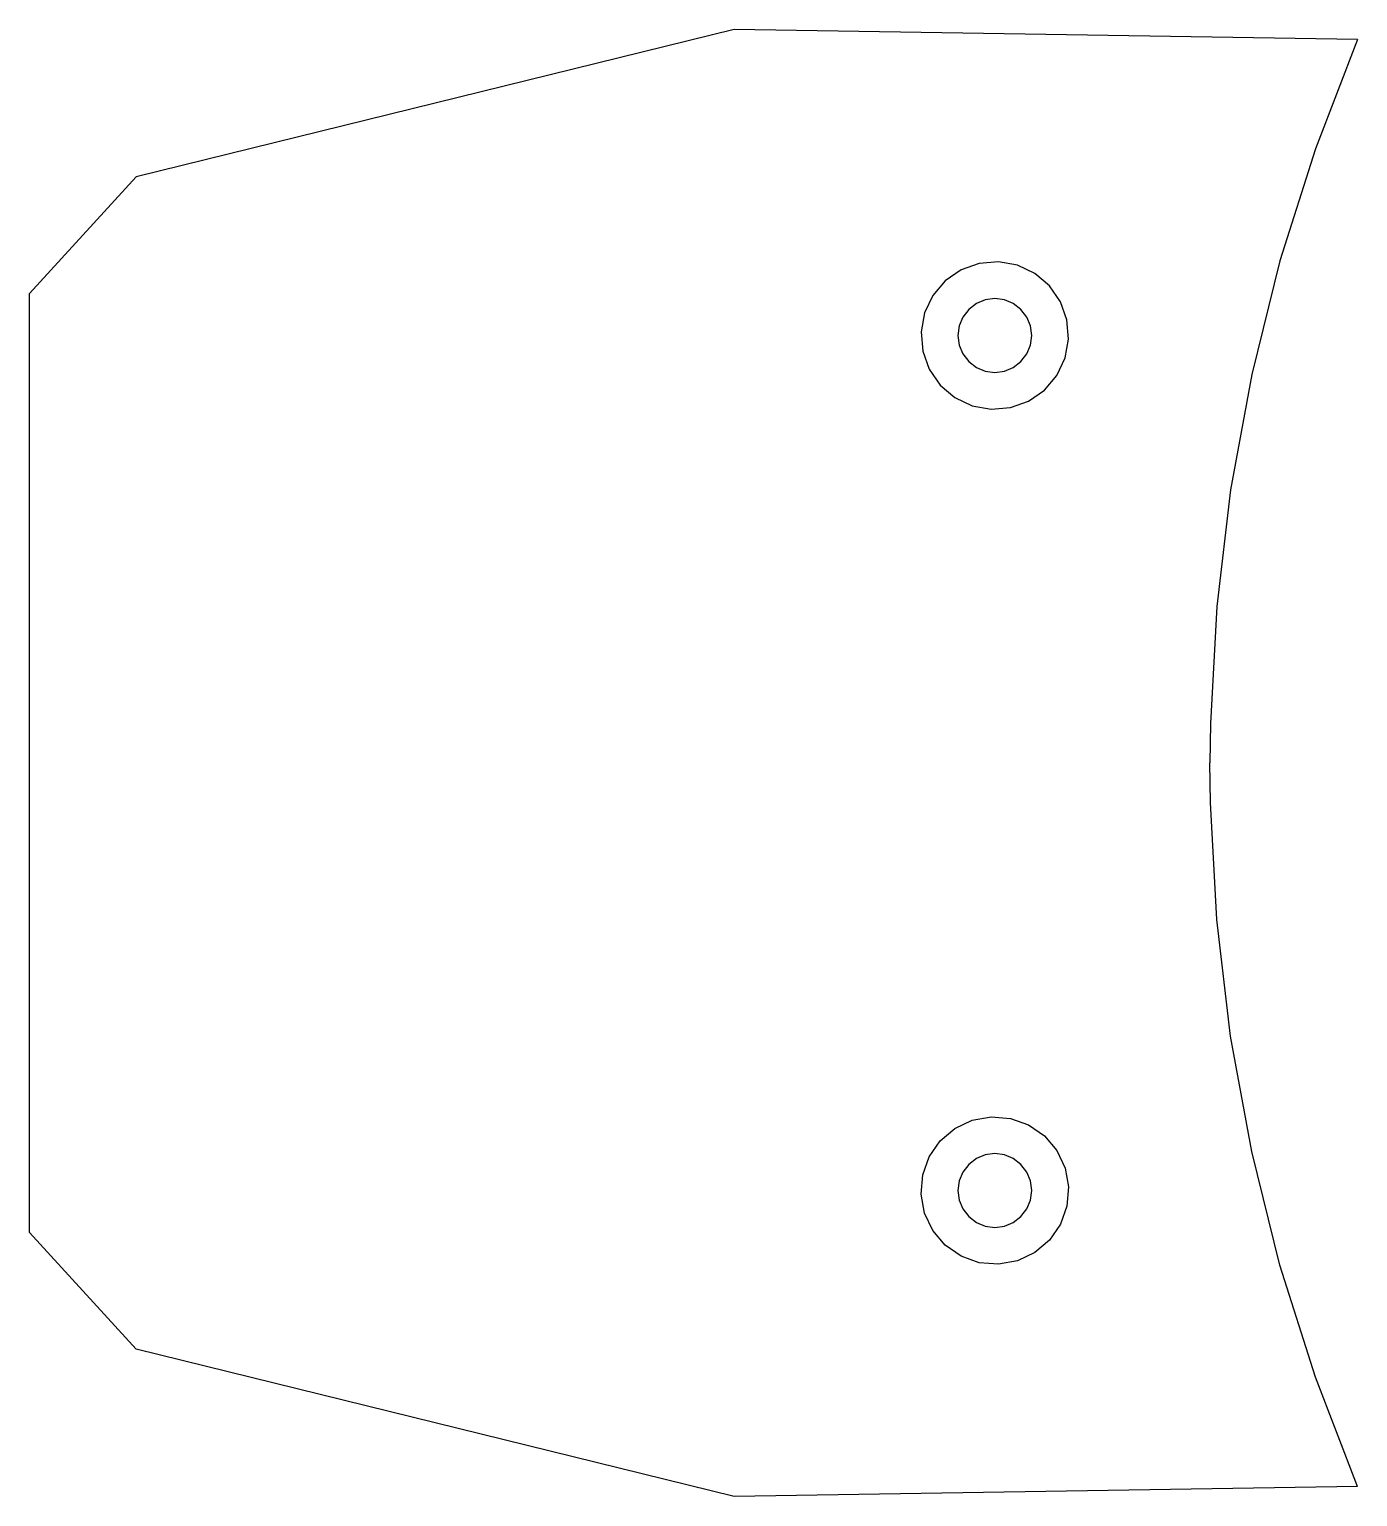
# Model space of a CAD drawing. Header units: inches. Extents: x -90.3 to -0.3, y -98.8 to 0.6.
import ezdxf

# ---------------------------------------------------------------- set-up
doc = ezdxf.new("R2010")
doc.units = ezdxf.units.IN
doc.header["$MEASUREMENT"] = 0

msp = doc.modelspace()

# ---------------------------------------------------------------- linework, layer by layer
for p, q in [((-42.555, 0.629), (-83.076, -9.371)), ((-0.301, -0.055), (-42.555, 0.629)), ((-0.301, -0.055), (-3.168, -7.467)), ((-3.168, -7.467), (-5.564, -15.044)), ((-83.076, -9.371), (-90.303, -17.279)), ((-27.171, -15.664), (-28.244, -16.408)), ((-25.942, -15.224), (-27.171, -15.664)), ((-24.642, -15.116), (-25.942, -15.224)), ((-23.357, -15.349), (-24.642, -15.116)), ((-22.177, -15.907), (-23.357, -15.349)), ((-5.564, -15.044), (-7.479, -22.757)), ((-28.244, -16.408), (-29.088, -17.404)), ((-21.181, -16.75), (-22.177, -15.907)), ((-20.438, -17.823), (-21.181, -16.75)), ((-90.303, -80.876), (-90.303, -17.279)), ((-29.088, -17.404), (-29.645, -18.584)), ((-25.531, -17.696), (-26.134, -17.945)), ((-24.884, -17.61), (-25.531, -17.696)), ((-24.237, -17.696), (-24.884, -17.61)), ((-23.634, -17.945), (-24.237, -17.696)), ((-19.997, -19.052), (-20.438, -17.823)), ((-29.645, -18.584), (-29.878, -19.868)), ((-27.049, -18.86), (-27.299, -19.463)), ((-26.652, -18.343), (-27.049, -18.86)), ((-26.134, -17.945), (-26.652, -18.343)), ((-23.116, -18.343), (-23.634, -17.945)), ((-22.719, -18.86), (-23.116, -18.343)), ((-22.469, -19.463), (-22.719, -18.86)), ((-29.878, -19.868), (-29.77, -21.169)), ((-27.299, -19.463), (-27.384, -20.11)), ((-22.384, -20.11), (-22.469, -19.463)), ((-19.89, -20.353), (-19.997, -19.052)), ((-27.384, -20.11), (-27.299, -20.758)), ((-27.299, -20.758), (-27.049, -21.36)), ((-22.719, -21.36), (-22.469, -20.758)), ((-22.469, -20.758), (-22.384, -20.11)), ((-20.123, -21.637), (-19.89, -20.353)), ((-29.77, -21.169), (-29.33, -22.398)), ((-27.049, -21.36), (-26.652, -21.878)), ((-23.116, -21.878), (-22.719, -21.36)), ((-20.68, -22.817), (-20.123, -21.637)), ((-29.33, -22.398), (-28.587, -23.471)), ((-26.652, -21.878), (-26.134, -22.276)), ((-26.134, -22.276), (-25.531, -22.525)), ((-25.531, -22.525), (-24.884, -22.61)), ((-24.884, -22.61), (-24.237, -22.525)), ((-24.237, -22.525), (-23.634, -22.276)), ((-23.634, -22.276), (-23.116, -21.878)), ((-21.524, -23.813), (-20.68, -22.817)), ((-7.479, -22.757), (-8.906, -30.575)), ((-28.587, -23.471), (-27.591, -24.314)), ((-22.597, -24.557), (-21.524, -23.813)), ((-27.591, -24.314), (-26.41, -24.872)), ((-23.825, -24.997), (-22.597, -24.557)), ((-26.41, -24.872), (-25.126, -25.105)), ((-25.126, -25.105), (-23.825, -24.997)), ((-8.906, -30.575), (-9.839, -38.467)), ((-9.839, -38.467), (-10.275, -46.402)), ((-10.275, -46.402), (-10.306, -49.071)), ((-10.275, -51.753), (-10.306, -49.071)), ((-9.839, -59.688), (-10.275, -51.753)), ((-8.906, -67.58), (-9.839, -59.688)), ((-7.479, -75.398), (-8.906, -67.58)), ((-27.591, -73.84), (-26.41, -73.283)), ((-26.41, -73.283), (-25.126, -73.05)), ((-25.126, -73.05), (-23.825, -73.158)), ((-23.825, -73.158), (-22.597, -73.598)), ((-28.587, -74.684), (-27.591, -73.84)), ((-22.597, -73.598), (-21.524, -74.342)), ((-21.524, -74.342), (-20.68, -75.337)), ((-29.33, -75.757), (-28.587, -74.684)), ((-24.884, -75.544), (-25.531, -75.63)), ((-24.237, -75.63), (-24.884, -75.544)), ((-20.68, -75.337), (-20.123, -76.518)), ((-5.564, -83.11), (-7.479, -75.398)), ((-29.77, -76.986), (-29.33, -75.757)), ((-26.652, -76.277), (-27.049, -76.794)), ((-26.134, -75.879), (-26.652, -76.277)), ((-25.531, -75.63), (-26.134, -75.879)), ((-23.634, -75.879), (-24.237, -75.63)), ((-23.116, -76.277), (-23.634, -75.879)), ((-22.719, -76.794), (-23.116, -76.277)), ((-20.123, -76.518), (-19.89, -77.802)), ((-29.878, -78.287), (-29.77, -76.986)), ((-27.299, -77.397), (-27.384, -78.044)), ((-27.049, -76.794), (-27.299, -77.397)), ((-22.469, -77.397), (-22.719, -76.794)), ((-22.384, -78.044), (-22.469, -77.397)), ((-29.645, -79.571), (-29.878, -78.287)), ((-27.384, -78.044), (-27.299, -78.691)), ((-22.469, -78.691), (-22.384, -78.044)), ((-19.89, -77.802), (-19.997, -79.103)), ((-27.299, -78.691), (-27.049, -79.294)), ((-27.049, -79.294), (-26.652, -79.812)), ((-23.116, -79.812), (-22.719, -79.294)), ((-22.719, -79.294), (-22.469, -78.691)), ((-19.997, -79.103), (-20.438, -80.332)), ((-29.088, -80.751), (-29.645, -79.571)), ((-26.652, -79.812), (-26.134, -80.209)), ((-26.134, -80.209), (-25.531, -80.459)), ((-25.531, -80.459), (-24.884, -80.544)), ((-24.884, -80.544), (-24.237, -80.459)), ((-24.237, -80.459), (-23.634, -80.209)), ((-23.634, -80.209), (-23.116, -79.812)), ((-20.438, -80.332), (-21.181, -81.404)), ((-83.076, -88.784), (-90.303, -80.876)), ((-28.244, -81.747), (-29.088, -80.751)), ((-21.181, -81.404), (-22.177, -82.248)), ((-27.171, -82.491), (-28.244, -81.747)), ((-25.942, -82.931), (-27.171, -82.491)), ((-22.177, -82.248), (-23.357, -82.806)), ((-24.642, -83.038), (-25.942, -82.931)), ((-23.357, -82.806), (-24.642, -83.038)), ((-3.168, -90.688), (-5.564, -83.11)), ((-42.555, -98.784), (-83.076, -88.784)), ((-0.301, -98.099), (-3.168, -90.688)), ((-0.301, -98.099), (-42.555, -98.784))]:
    msp.add_line(p, q)

doc.saveas('drawing.dxf')
